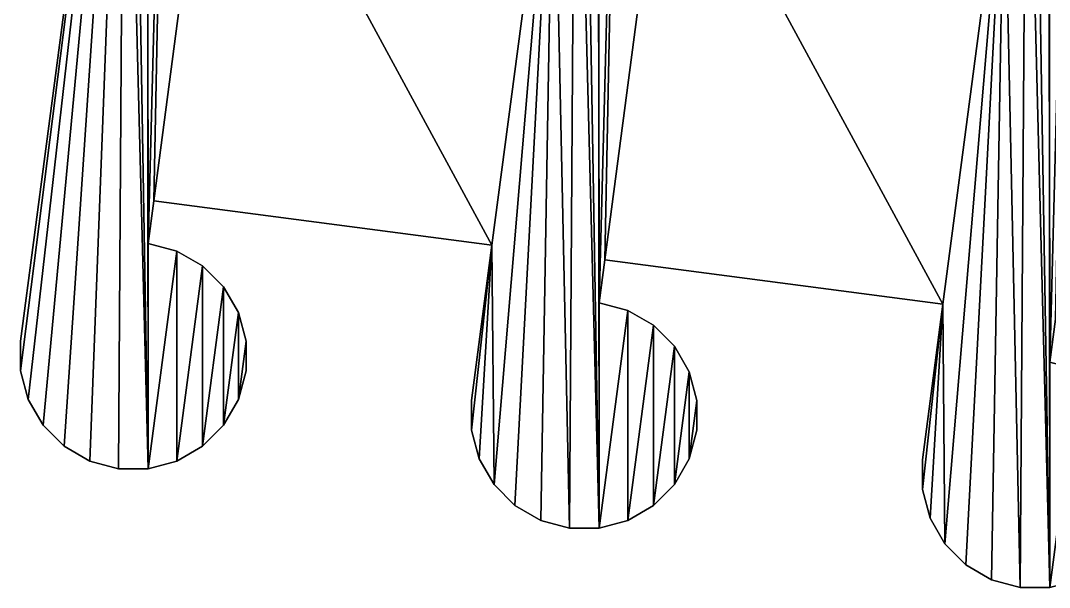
# Model space of a CAD drawing. Extents: x 0 to 417, y 0 to 203.
# Drawn here: x 0 to 27.15, y 111.42 to 126.39 of the extents above; entities that cross this region are included whole.
import ezdxf

# ---------------------------------------------------------------- set-up
doc = ezdxf.new("R2010")
doc.units = 0
doc.header["$LTSCALE"] = 25.4
doc.layers.get('0').update_dxf_attribs({"color": 13, "linetype": 'CONTINUOUS'})

# ---------------------------------------------------------------- blocks, each defined once
blk = doc.blocks.new('GROUP_1')
at = {"color": 0}
for p, q in [((5.134, 24.128, 1.5), (3.514, 11.823, 1.5)), ((5.134, 24.128, 1.5), (3.514, 11.823, 1.5)), ((14.058, 22.956, 1.5), (12.438, 10.652, 1.5)), ((14.058, 22.956, 1.5), (12.438, 10.652, 1.5)), ((17.032, 22.566, 1.5), (15.412, 10.261, 1.5)), ((17.032, 22.566, 1.5), (15.412, 10.261, 1.5)), ((25.955, 21.394, 1.5), (24.336, 9.09, 1.5)), ((25.955, 21.394, 1.5), (24.336, 9.09, 1.5)), ((3.514, 11.823), (3.514, 11.823, 1.5)), ((3.514, 11.823), (3.514, 11.823, 1.5)), ((3.366, 10.697), (3.366, 10.697, 1.5)), ((3.366, 10.697), (3.366, 10.697, 1.5)), ((12.438, 10.652), (12.438, 10.652, 1.5)), ((12.438, 10.652), (12.438, 10.652, 1.5)), ((4.122, 10.494), (4.122, 10.494, 1.5)), ((4.122, 10.494), (4.122, 10.494, 1.5)), ((4.801, 10.102), (4.801, 10.102, 1.5)), ((4.801, 10.102), (4.801, 10.102, 1.5)), ((15.412, 10.261), (15.412, 10.261, 1.5)), ((15.412, 10.261), (15.412, 10.261, 1.5)), ((5.354, 9.549), (5.354, 9.549, 1.5)), ((5.354, 9.549), (5.354, 9.549, 1.5)), ((15.263, 9.13), (15.263, 9.13, 1.5)), ((15.263, 9.13), (15.263, 9.13, 1.5)), ((24.336, 9.09), (24.336, 9.09, 1.5)), ((24.336, 9.09), (24.336, 9.09, 1.5)), ((5.746, 8.87), (5.746, 8.87, 1.5)), ((5.746, 8.87), (5.746, 8.87, 1.5)), ((16.02, 8.928), (16.02, 8.928, 1.5)), ((16.02, 8.928), (16.02, 8.928, 1.5)), ((16.698, 8.536), (16.698, 8.536, 1.5)), ((16.698, 8.536), (16.698, 8.536, 1.5)), ((0, 8.114), (0, 8.114, 1.5)), ((0, 8.114), (0, 8.114, 1.5)), ((5.949, 8.114), (5.949, 8.114, 1.5)), ((5.949, 8.114), (5.949, 8.114, 1.5)), ((17.252, 7.982), (17.252, 7.982, 1.5)), ((17.252, 7.982), (17.252, 7.982, 1.5)), ((0, 7.331), (0, 7.331, 1.5)), ((0, 7.331), (0, 7.331, 1.5)), ((5.949, 7.331), (5.949, 7.331, 1.5)), ((5.949, 7.331), (5.949, 7.331, 1.5)), ((17.643, 7.304), (17.643, 7.304, 1.5)), ((17.643, 7.304), (17.643, 7.304, 1.5)), ((0.203, 6.574), (0.203, 6.574, 1.5)), ((0.203, 6.574), (0.203, 6.574, 1.5)), ((5.746, 6.574), (5.746, 6.574, 1.5)), ((5.746, 6.574), (5.746, 6.574, 1.5)), ((11.897, 6.547), (11.897, 6.547, 1.5)), ((11.897, 6.547), (11.897, 6.547, 1.5)), ((17.846, 6.547), (17.846, 6.547, 1.5)), ((17.846, 6.547), (17.846, 6.547, 1.5)), ((0.594, 5.896), (0.594, 5.896, 1.5)), ((0.594, 5.896), (0.594, 5.896, 1.5)), ((5.354, 5.896), (5.354, 5.896, 1.5)), ((5.354, 5.896), (5.354, 5.896, 1.5)), ((11.897, 5.764), (11.897, 5.764, 1.5)), ((11.897, 5.764), (11.897, 5.764, 1.5)), ((17.846, 5.764), (17.846, 5.764, 1.5)), ((17.846, 5.764), (17.846, 5.764, 1.5)), ((1.148, 5.342), (1.148, 5.342, 1.5)), ((1.148, 5.342), (1.148, 5.342, 1.5)), ((4.801, 5.342), (4.801, 5.342, 1.5)), ((4.801, 5.342), (4.801, 5.342, 1.5)), ((1.826, 4.951), (1.826, 4.951, 1.5)), ((1.826, 4.951), (1.826, 4.951, 1.5)), ((4.122, 4.951), (4.122, 4.951, 1.5)), ((4.122, 4.951), (4.122, 4.951, 1.5)), ((12.1, 5.008), (12.1, 5.008, 1.5)), ((12.1, 5.008), (12.1, 5.008, 1.5)), ((17.643, 5.008), (17.643, 5.008, 1.5)), ((17.643, 5.008), (17.643, 5.008, 1.5)), ((23.795, 4.981), (23.795, 4.981, 1.5)), ((23.795, 4.981), (23.795, 4.981, 1.5)), ((2.583, 4.748), (2.583, 4.748, 1.5)), ((2.583, 4.748), (2.583, 4.748, 1.5)), ((3.366, 4.748), (3.366, 4.748, 1.5)), ((3.366, 4.748), (3.366, 4.748, 1.5)), ((12.492, 4.33), (12.492, 4.33, 1.5)), ((12.492, 4.33), (12.492, 4.33, 1.5)), ((17.252, 4.33), (17.252, 4.33, 1.5)), ((17.252, 4.33), (17.252, 4.33, 1.5)), ((23.795, 4.198), (23.795, 4.198, 1.5)), ((23.795, 4.198), (23.795, 4.198, 1.5)), ((13.045, 3.776), (13.045, 3.776, 1.5)), ((13.045, 3.776), (13.045, 3.776, 1.5)), ((16.698, 3.776), (16.698, 3.776, 1.5)), ((16.698, 3.776), (16.698, 3.776, 1.5)), ((13.724, 3.384), (13.724, 3.384, 1.5)), ((13.724, 3.384), (13.724, 3.384, 1.5)), ((16.02, 3.384), (16.02, 3.384, 1.5)), ((16.02, 3.384), (16.02, 3.384, 1.5)), ((23.997, 3.442), (23.997, 3.442, 1.5)), ((23.997, 3.442), (23.997, 3.442, 1.5)), ((14.48, 3.182), (14.48, 3.182, 1.5)), ((14.48, 3.182), (14.48, 3.182, 1.5)), ((15.263, 3.182), (15.263, 3.182, 1.5)), ((15.263, 3.182), (15.263, 3.182, 1.5)), ((24.389, 2.763), (24.389, 2.763, 1.5)), ((24.389, 2.763), (24.389, 2.763, 1.5)), ((24.943, 2.21), (24.943, 2.21, 1.5)), ((24.943, 2.21), (24.943, 2.21, 1.5)), ((25.621, 1.818), (25.621, 1.818, 1.5)), ((25.621, 1.818), (25.621, 1.818, 1.5)), ((26.377, 1.615), (26.377, 1.615, 1.5)), ((26.377, 1.615), (26.377, 1.615, 1.5))]:
    blk.add_line(p, q, dxfattribs=at)
mesh = blk.add_polyface(dxfattribs=at)
corners = [(5.327, 31.545), (5.134, 24.128), (4.571, 31.342), (5.327, 25.596), (6.111, 31.545), (6.111, 25.596), (6.867, 31.342), (6.867, 25.799), (7.545, 30.95), (7.545, 26.19), (8.099, 30.397), (8.099, 26.744), (8.491, 29.718), (8.491, 27.422), (8.693, 28.962), (8.693, 28.179), (2.745, 28.962), (0, 7.331), (0, 8.114), (0.203, 6.574), (0.594, 5.896), (1.148, 5.342), (1.826, 4.951), (2.583, 4.748), (3.366, 4.748), (2.947, 29.718), (3.339, 30.397), (3.366, 10.697), (4.122, 10.494), (4.122, 4.951), (4.801, 10.102), (4.801, 5.342), (5.354, 9.549), (5.354, 5.896), (5.746, 8.87), (5.746, 6.574), (5.949, 8.114), (5.949, 7.331), (3.893, 30.95), (3.514, 11.823), (12.438, 10.652), (14.058, 22.956), (12.492, 4.33), (13.045, 3.776), (13.724, 3.384), (14.48, 3.182), (14.642, 27.396), (15.263, 3.182), (11.897, 5.764), (11.897, 6.547), (12.1, 5.008)]
mesh.append_faces([[corners[k] for k in face] for face in [(13, 14, 15), (16, 17, 18), (35, 36, 37), (40, 48, 49)]], dxfattribs={"vtx0": -1, "color": 0})
mesh.append_faces([[corners[k] for k in face] for face in [(0, 1, 2), (1, 0, 3), (3, 4, 5), (5, 6, 7), (7, 8, 9), (9, 10, 11), (11, 12, 13), (17, 16, 19), (19, 16, 20), (20, 16, 21), (21, 16, 22), (22, 16, 23), (23, 16, 24), (24, 28, 29), (29, 30, 31), (31, 32, 33), (33, 34, 35), (38, 27, 26), (27, 38, 39), (39, 1, 40), (42, 41, 43), (43, 41, 44), (44, 41, 45), (45, 46, 47), (48, 40, 50), (50, 40, 42)]], dxfattribs={"vtx0": -1, "vtx1": -1, "color": 0})
mesh.append_faces([[corners[k] for k in face] for face in [(24, 26, 27), (39, 38, 1), (40, 41, 42)]], dxfattribs={"vtx0": -1, "vtx1": -1, "vtx2": -1, "color": 0})
mesh.append_faces([[corners[k] for k in face] for face in [(3, 0, 4), (5, 4, 6), (7, 6, 8), (9, 8, 10), (11, 10, 12), (13, 12, 14), (24, 16, 25), (24, 25, 26), (24, 27, 28), (29, 28, 30), (31, 30, 32), (33, 32, 34), (35, 34, 36), (1, 38, 2), (40, 1, 41), (45, 41, 46)]], dxfattribs={"vtx0": -1, "vtx2": -1, "color": 0})
mesh = blk.add_polyface(dxfattribs=at)
corners = [(3.366, 10.697, 1.5), (3.893, 30.95, 1.5), (3.339, 30.397, 1.5), (3.514, 11.823, 1.5), (5.134, 24.128, 1.5), (4.571, 31.342, 1.5), (5.327, 31.545, 1.5), (5.327, 25.596, 1.5), (6.111, 31.545, 1.5), (6.111, 25.596, 1.5), (6.867, 31.342, 1.5), (6.867, 25.799, 1.5), (7.545, 30.95, 1.5), (7.545, 26.19, 1.5), (8.099, 30.397, 1.5), (8.099, 26.744, 1.5), (8.491, 29.718, 1.5), (8.491, 27.422, 1.5), (8.693, 28.962, 1.5), (8.693, 28.179, 1.5), (0, 7.331, 1.5), (2.745, 28.962, 1.5), (0, 8.114, 1.5), (0.203, 6.574, 1.5), (0.594, 5.896, 1.5), (1.148, 5.342, 1.5), (1.826, 4.951, 1.5), (2.583, 4.748, 1.5), (3.366, 4.748, 1.5), (2.947, 29.718, 1.5), (4.122, 10.494, 1.5), (4.122, 4.951, 1.5), (4.801, 10.102, 1.5), (4.801, 5.342, 1.5), (5.354, 9.549, 1.5), (5.354, 5.896, 1.5), (5.746, 8.87, 1.5), (5.746, 6.574, 1.5), (5.949, 8.114, 1.5), (5.949, 7.331, 1.5)]
mesh.append_faces([[corners[k] for k in face] for face in [(18, 17, 19), (20, 21, 22), (38, 37, 39)]], dxfattribs={"vtx0": -1, "color": 0})
mesh.append_faces([[corners[k] for k in face] for face in [(1, 4, 5), (5, 4, 6), (6, 7, 8), (8, 9, 10), (10, 11, 12), (12, 13, 14), (14, 15, 16), (16, 17, 18), (21, 28, 29), (29, 28, 2), (0, 28, 30), (30, 31, 32), (32, 33, 34), (34, 35, 36), (36, 37, 38)]], dxfattribs={"vtx0": -1, "vtx1": -1, "color": 0})
mesh.append_faces([[corners[k] for k in face] for face in [(2, 28, 0)]], dxfattribs={"vtx0": -1, "vtx1": -1, "vtx2": -1, "color": 0})
mesh.append_faces([[corners[k] for k in face] for face in [(0, 1, 2), (1, 0, 3), (1, 3, 4), (6, 4, 7), (8, 7, 9), (10, 9, 11), (12, 11, 13), (14, 13, 15), (16, 15, 17), (21, 20, 23), (21, 23, 24), (21, 24, 25), (21, 25, 26), (21, 26, 27), (21, 27, 28), (30, 28, 31), (32, 31, 33), (34, 33, 35), (36, 35, 37)]], dxfattribs={"vtx0": -1, "vtx2": -1, "color": 0})
mesh = blk.add_polyface(dxfattribs=at)
corners = [(15.263, 9.13, 1.5), (15.79, 29.384, 1.5), (15.236, 28.83, 1.5), (15.412, 10.261, 1.5), (17.032, 22.566, 1.5), (16.468, 29.776, 1.5), (17.225, 29.978, 1.5), (17.225, 24.03, 1.5), (18.008, 29.978, 1.5), (18.008, 24.03, 1.5), (18.764, 29.776, 1.5), (18.764, 24.232, 1.5), (19.443, 29.384, 1.5), (19.443, 24.624, 1.5), (19.996, 28.83, 1.5), (19.996, 25.178, 1.5), (20.388, 28.152, 1.5), (20.388, 25.856, 1.5), (20.591, 27.396, 1.5), (20.591, 26.613, 1.5), (11.897, 5.764, 1.5), (12.438, 10.652, 1.5), (11.897, 6.547, 1.5), (12.1, 5.008, 1.5), (12.492, 4.33, 1.5), (14.058, 22.956, 1.5), (13.045, 3.776, 1.5), (13.724, 3.384, 1.5), (14.48, 3.182, 1.5), (14.642, 27.396, 1.5), (15.263, 3.182, 1.5), (14.845, 28.152, 1.5), (16.02, 8.928, 1.5), (16.02, 3.384, 1.5), (16.698, 8.536, 1.5), (16.698, 3.776, 1.5), (17.252, 7.982, 1.5), (17.252, 4.33, 1.5), (17.643, 7.304, 1.5), (17.643, 5.008, 1.5), (17.846, 6.547, 1.5), (17.846, 5.764, 1.5)]
mesh.append_faces([[corners[k] for k in face] for face in [(18, 17, 19), (20, 21, 22), (40, 39, 41)]], dxfattribs={"vtx0": -1, "color": 0})
mesh.append_faces([[corners[k] for k in face] for face in [(1, 4, 5), (5, 4, 6), (6, 7, 8), (8, 9, 10), (10, 11, 12), (12, 13, 14), (14, 15, 16), (16, 17, 18), (21, 24, 25), (25, 28, 29), (29, 30, 31), (31, 30, 2), (0, 30, 32), (32, 33, 34), (34, 35, 36), (36, 37, 38), (38, 39, 40)]], dxfattribs={"vtx0": -1, "vtx1": -1, "color": 0})
mesh.append_faces([[corners[k] for k in face] for face in [(2, 30, 0)]], dxfattribs={"vtx0": -1, "vtx1": -1, "vtx2": -1, "color": 0})
mesh.append_faces([[corners[k] for k in face] for face in [(0, 1, 2), (1, 0, 3), (1, 3, 4), (6, 4, 7), (8, 7, 9), (10, 9, 11), (12, 11, 13), (14, 13, 15), (16, 15, 17), (21, 20, 23), (21, 23, 24), (25, 24, 26), (25, 26, 27), (25, 27, 28), (29, 28, 30), (32, 30, 33), (34, 33, 35), (36, 35, 37), (38, 37, 39)]], dxfattribs={"vtx0": -1, "vtx2": -1, "color": 0})
mesh = blk.add_polyface(dxfattribs=at)
corners = [(17.225, 29.978), (17.032, 22.566), (16.468, 29.776), (17.225, 24.03), (18.008, 29.978), (18.008, 24.03), (18.764, 29.776), (18.764, 24.232), (19.443, 29.384), (19.443, 24.624), (19.996, 28.83), (19.996, 25.178), (20.388, 28.152), (20.388, 25.856), (20.591, 27.396), (20.591, 26.613), (15.263, 3.182), (14.642, 27.396), (14.845, 28.152), (15.236, 28.83), (15.263, 9.13), (16.02, 8.928), (16.02, 3.384), (16.698, 8.536), (16.698, 3.776), (17.252, 7.982), (17.252, 4.33), (17.643, 7.304), (17.643, 5.008), (17.846, 6.547), (17.846, 5.764), (15.79, 29.384), (15.412, 10.261), (24.336, 9.09), (25.955, 21.394), (24.389, 2.763), (24.943, 2.21), (25.621, 1.818), (26.377, 1.615), (26.539, 25.829), (27.161, 1.615), (26.742, 26.586), (27.134, 27.264), (27.161, 7.564), (27.917, 7.361), (27.917, 1.818), (23.795, 4.198), (23.795, 4.981), (23.997, 3.442), (27.687, 27.818), (27.31, 8.699)]
mesh.append_faces([[corners[k] for k in face] for face in [(13, 14, 15), (28, 29, 30), (33, 46, 47)]], dxfattribs={"vtx0": -1, "color": 0})
mesh.append_faces([[corners[k] for k in face] for face in [(0, 1, 2), (1, 0, 3), (3, 4, 5), (5, 6, 7), (7, 8, 9), (9, 10, 11), (11, 12, 13), (16, 21, 22), (22, 23, 24), (24, 25, 26), (26, 27, 28), (31, 20, 19), (20, 31, 32), (32, 1, 33), (35, 34, 36), (36, 34, 37), (37, 34, 38), (38, 39, 40), (40, 44, 45), (46, 33, 48), (48, 33, 35), (49, 43, 42), (43, 49, 50)]], dxfattribs={"vtx0": -1, "vtx1": -1, "color": 0})
mesh.append_faces([[corners[k] for k in face] for face in [(16, 19, 20), (32, 31, 1), (33, 34, 35), (40, 42, 43)]], dxfattribs={"vtx0": -1, "vtx1": -1, "vtx2": -1, "color": 0})
mesh.append_faces([[corners[k] for k in face] for face in [(3, 0, 4), (5, 4, 6), (7, 6, 8), (9, 8, 10), (11, 10, 12), (13, 12, 14), (16, 17, 18), (16, 18, 19), (16, 20, 21), (22, 21, 23), (24, 23, 25), (26, 25, 27), (28, 27, 29), (1, 31, 2), (33, 1, 34), (38, 34, 39), (40, 39, 41), (40, 41, 42), (40, 43, 44)]], dxfattribs={"vtx0": -1, "vtx2": -1, "color": 0})
mesh = blk.add_polyface(dxfattribs=at)
corners = [(2.745, 28.962, 1.5), (0, 8.114), (0, 8.114, 1.5), (2.745, 28.962)]
mesh.append_faces([[corners[k] for k in face] for face in [(0, 1, 2), (1, 0, 3)]], dxfattribs={"vtx0": -1, "color": 0})
mesh = blk.add_polyface(dxfattribs=at)
corners = [(27.161, 7.564, 1.5), (27.687, 27.818, 1.5), (27.134, 27.264, 1.5), (27.31, 8.699, 1.5), (28.93, 21.004, 1.5), (28.366, 28.209, 1.5), (29.122, 28.412, 1.5), (29.122, 22.463, 1.5), (29.905, 28.412, 1.5), (29.905, 22.463, 1.5), (30.662, 28.209, 1.5), (30.662, 22.666, 1.5), (31.34, 27.818, 1.5), (31.34, 23.058, 1.5), (31.894, 27.264, 1.5), (31.894, 23.612, 1.5), (32.285, 26.586, 1.5), (32.285, 24.29, 1.5), (32.488, 25.829, 1.5), (32.488, 25.046, 1.5), (23.795, 4.198, 1.5), (24.336, 9.09, 1.5), (23.795, 4.981, 1.5), (23.997, 3.442, 1.5), (24.389, 2.763, 1.5), (25.955, 21.394, 1.5), (24.943, 2.21, 1.5), (25.621, 1.818, 1.5), (26.377, 1.615, 1.5), (26.539, 25.829, 1.5), (27.161, 1.615, 1.5), (26.742, 26.586, 1.5), (27.917, 7.361, 1.5), (27.917, 1.818, 1.5), (28.595, 6.97, 1.5), (28.595, 2.21, 1.5), (29.149, 6.416, 1.5), (29.149, 2.763, 1.5), (29.541, 5.738, 1.5), (29.541, 3.442, 1.5), (29.743, 4.981, 1.5), (29.743, 4.198, 1.5)]
mesh.append_faces([[corners[k] for k in face] for face in [(18, 17, 19), (20, 21, 22), (40, 39, 41)]], dxfattribs={"vtx0": -1, "color": 0})
mesh.append_faces([[corners[k] for k in face] for face in [(1, 4, 5), (5, 4, 6), (6, 7, 8), (8, 9, 10), (10, 11, 12), (12, 13, 14), (14, 15, 16), (16, 17, 18), (21, 24, 25), (25, 28, 29), (29, 30, 31), (31, 30, 2), (0, 30, 32), (32, 33, 34), (34, 35, 36), (36, 37, 38), (38, 39, 40)]], dxfattribs={"vtx0": -1, "vtx1": -1, "color": 0})
mesh.append_faces([[corners[k] for k in face] for face in [(2, 30, 0)]], dxfattribs={"vtx0": -1, "vtx1": -1, "vtx2": -1, "color": 0})
mesh.append_faces([[corners[k] for k in face] for face in [(0, 1, 2), (1, 0, 3), (1, 3, 4), (6, 4, 7), (8, 7, 9), (10, 9, 11), (12, 11, 13), (14, 13, 15), (16, 15, 17), (21, 20, 23), (21, 23, 24), (25, 24, 26), (25, 26, 27), (25, 27, 28), (29, 28, 30), (32, 30, 33), (34, 33, 35), (36, 35, 37), (38, 37, 39)]], dxfattribs={"vtx0": -1, "vtx2": -1, "color": 0})
mesh = blk.add_polyface(dxfattribs=at)
corners = [(12.438, 10.652, 1.5), (5.134, 24.128, 1.5), (3.514, 11.823, 1.5), (14.058, 22.956, 1.5)]
mesh.append_faces([[corners[k] for k in face] for face in [(0, 1, 2), (1, 0, 3)]], dxfattribs={"vtx0": -1, "color": 0})
mesh = blk.add_polyface(dxfattribs=at)
corners = [(24.336, 9.09, 1.5), (17.032, 22.566, 1.5), (15.412, 10.261, 1.5), (25.955, 21.394, 1.5)]
mesh.append_faces([[corners[k] for k in face] for face in [(0, 1, 2), (1, 0, 3)]], dxfattribs={"vtx0": -1, "color": 0})
mesh = blk.add_polyface(dxfattribs=at)
corners = [(3.514, 11.823), (3.366, 10.697, 1.5), (3.366, 10.697), (3.514, 11.823, 1.5)]
mesh.append_faces([[corners[k] for k in face] for face in [(0, 1, 2), (1, 0, 3)]], dxfattribs={"vtx0": -1, "color": 0})
mesh = blk.add_polyface(dxfattribs=at)
corners = [(12.438, 10.652, 1.5), (3.514, 11.823), (12.438, 10.652), (3.514, 11.823, 1.5)]
mesh.append_faces([[corners[k] for k in face] for face in [(0, 1, 2), (1, 0, 3)]], dxfattribs={"vtx0": -1, "color": 0})
mesh = blk.add_polyface(dxfattribs=at)
corners = [(3.366, 10.697, 1.5), (4.122, 10.494), (3.366, 10.697), (4.122, 10.494, 1.5)]
mesh.append_faces([[corners[k] for k in face] for face in [(0, 1, 2), (1, 0, 3)]], dxfattribs={"vtx0": -1, "color": 0})
mesh = blk.add_polyface(dxfattribs=at)
corners = [(12.438, 10.652, 1.5), (11.897, 6.547), (11.897, 6.547, 1.5), (12.438, 10.652)]
mesh.append_faces([[corners[k] for k in face] for face in [(0, 1, 2), (1, 0, 3)]], dxfattribs={"vtx0": -1, "color": 0})
mesh = blk.add_polyface(dxfattribs=at)
corners = [(4.122, 10.494, 1.5), (4.801, 10.102), (4.122, 10.494), (4.801, 10.102, 1.5)]
mesh.append_faces([[corners[k] for k in face] for face in [(0, 1, 2), (1, 0, 3)]], dxfattribs={"vtx0": -1, "color": 0})
mesh = blk.add_polyface(dxfattribs=at)
corners = [(4.801, 10.102, 1.5), (5.354, 9.549), (4.801, 10.102), (5.354, 9.549, 1.5)]
mesh.append_faces([[corners[k] for k in face] for face in [(0, 1, 2), (1, 0, 3)]], dxfattribs={"vtx0": -1, "color": 0})
mesh = blk.add_polyface(dxfattribs=at)
corners = [(15.412, 10.261), (15.263, 9.13, 1.5), (15.263, 9.13), (15.412, 10.261, 1.5)]
mesh.append_faces([[corners[k] for k in face] for face in [(0, 1, 2), (1, 0, 3)]], dxfattribs={"vtx0": -1, "color": 0})
mesh = blk.add_polyface(dxfattribs=at)
corners = [(24.336, 9.09, 1.5), (15.412, 10.261), (24.336, 9.09), (15.412, 10.261, 1.5)]
mesh.append_faces([[corners[k] for k in face] for face in [(0, 1, 2), (1, 0, 3)]], dxfattribs={"vtx0": -1, "color": 0})
mesh = blk.add_polyface(dxfattribs=at)
corners = [(5.354, 9.549), (5.746, 8.87, 1.5), (5.746, 8.87), (5.354, 9.549, 1.5)]
mesh.append_faces([[corners[k] for k in face] for face in [(0, 1, 2), (1, 0, 3)]], dxfattribs={"vtx0": -1, "color": 0})
mesh = blk.add_polyface(dxfattribs=at)
corners = [(15.263, 9.13, 1.5), (16.02, 8.928), (15.263, 9.13), (16.02, 8.928, 1.5)]
mesh.append_faces([[corners[k] for k in face] for face in [(0, 1, 2), (1, 0, 3)]], dxfattribs={"vtx0": -1, "color": 0})
mesh = blk.add_polyface(dxfattribs=at)
corners = [(24.336, 9.09, 1.5), (23.795, 4.981), (23.795, 4.981, 1.5), (24.336, 9.09)]
mesh.append_faces([[corners[k] for k in face] for face in [(0, 1, 2), (1, 0, 3)]], dxfattribs={"vtx0": -1, "color": 0})
mesh = blk.add_polyface(dxfattribs=at)
corners = [(5.746, 8.87), (5.949, 8.114, 1.5), (5.949, 8.114), (5.746, 8.87, 1.5)]
mesh.append_faces([[corners[k] for k in face] for face in [(0, 1, 2), (1, 0, 3)]], dxfattribs={"vtx0": -1, "color": 0})
mesh = blk.add_polyface(dxfattribs=at)
corners = [(16.02, 8.928, 1.5), (16.698, 8.536), (16.02, 8.928), (16.698, 8.536, 1.5)]
mesh.append_faces([[corners[k] for k in face] for face in [(0, 1, 2), (1, 0, 3)]], dxfattribs={"vtx0": -1, "color": 0})
mesh = blk.add_polyface(dxfattribs=at)
corners = [(16.698, 8.536, 1.5), (17.252, 7.982), (16.698, 8.536), (17.252, 7.982, 1.5)]
mesh.append_faces([[corners[k] for k in face] for face in [(0, 1, 2), (1, 0, 3)]], dxfattribs={"vtx0": -1, "color": 0})
mesh = blk.add_polyface(dxfattribs=at)
corners = [(0, 8.114, 1.5), (0, 7.331), (0, 7.331, 1.5), (0, 8.114)]
mesh.append_faces([[corners[k] for k in face] for face in [(0, 1, 2), (1, 0, 3)]], dxfattribs={"vtx0": -1, "color": 0})
mesh = blk.add_polyface(dxfattribs=at)
corners = [(5.949, 8.114), (5.949, 7.331, 1.5), (5.949, 7.331), (5.949, 8.114, 1.5)]
mesh.append_faces([[corners[k] for k in face] for face in [(0, 1, 2), (1, 0, 3)]], dxfattribs={"vtx0": -1, "color": 0})
mesh = blk.add_polyface(dxfattribs=at)
corners = [(17.252, 7.982), (17.643, 7.304, 1.5), (17.643, 7.304), (17.252, 7.982, 1.5)]
mesh.append_faces([[corners[k] for k in face] for face in [(0, 1, 2), (1, 0, 3)]], dxfattribs={"vtx0": -1, "color": 0})
mesh = blk.add_polyface(dxfattribs=at)
corners = [(0, 7.331, 1.5), (0.203, 6.574), (0.203, 6.574, 1.5), (0, 7.331)]
mesh.append_faces([[corners[k] for k in face] for face in [(0, 1, 2), (1, 0, 3)]], dxfattribs={"vtx0": -1, "color": 0})
mesh = blk.add_polyface(dxfattribs=at)
corners = [(5.949, 7.331), (5.746, 6.574, 1.5), (5.746, 6.574), (5.949, 7.331, 1.5)]
mesh.append_faces([[corners[k] for k in face] for face in [(0, 1, 2), (1, 0, 3)]], dxfattribs={"vtx0": -1, "color": 0})
mesh = blk.add_polyface(dxfattribs=at)
corners = [(17.643, 7.304), (17.846, 6.547, 1.5), (17.846, 6.547), (17.643, 7.304, 1.5)]
mesh.append_faces([[corners[k] for k in face] for face in [(0, 1, 2), (1, 0, 3)]], dxfattribs={"vtx0": -1, "color": 0})
mesh = blk.add_polyface(dxfattribs=at)
corners = [(0.203, 6.574, 1.5), (0.594, 5.896), (0.594, 5.896, 1.5), (0.203, 6.574)]
mesh.append_faces([[corners[k] for k in face] for face in [(0, 1, 2), (1, 0, 3)]], dxfattribs={"vtx0": -1, "color": 0})
mesh = blk.add_polyface(dxfattribs=at)
corners = [(5.746, 6.574), (5.354, 5.896, 1.5), (5.354, 5.896), (5.746, 6.574, 1.5)]
mesh.append_faces([[corners[k] for k in face] for face in [(0, 1, 2), (1, 0, 3)]], dxfattribs={"vtx0": -1, "color": 0})
mesh = blk.add_polyface(dxfattribs=at)
corners = [(11.897, 6.547, 1.5), (11.897, 5.764), (11.897, 5.764, 1.5), (11.897, 6.547)]
mesh.append_faces([[corners[k] for k in face] for face in [(0, 1, 2), (1, 0, 3)]], dxfattribs={"vtx0": -1, "color": 0})
mesh = blk.add_polyface(dxfattribs=at)
corners = [(17.846, 6.547), (17.846, 5.764, 1.5), (17.846, 5.764), (17.846, 6.547, 1.5)]
mesh.append_faces([[corners[k] for k in face] for face in [(0, 1, 2), (1, 0, 3)]], dxfattribs={"vtx0": -1, "color": 0})
mesh = blk.add_polyface(dxfattribs=at)
corners = [(1.148, 5.342, 1.5), (0.594, 5.896), (1.148, 5.342), (0.594, 5.896, 1.5)]
mesh.append_faces([[corners[k] for k in face] for face in [(0, 1, 2), (1, 0, 3)]], dxfattribs={"vtx0": -1, "color": 0})
mesh = blk.add_polyface(dxfattribs=at)
corners = [(5.354, 5.896), (4.801, 5.342, 1.5), (4.801, 5.342), (5.354, 5.896, 1.5)]
mesh.append_faces([[corners[k] for k in face] for face in [(0, 1, 2), (1, 0, 3)]], dxfattribs={"vtx0": -1, "color": 0})
mesh = blk.add_polyface(dxfattribs=at)
corners = [(11.897, 5.764, 1.5), (12.1, 5.008), (12.1, 5.008, 1.5), (11.897, 5.764)]
mesh.append_faces([[corners[k] for k in face] for face in [(0, 1, 2), (1, 0, 3)]], dxfattribs={"vtx0": -1, "color": 0})
mesh = blk.add_polyface(dxfattribs=at)
corners = [(17.846, 5.764), (17.643, 5.008, 1.5), (17.643, 5.008), (17.846, 5.764, 1.5)]
mesh.append_faces([[corners[k] for k in face] for face in [(0, 1, 2), (1, 0, 3)]], dxfattribs={"vtx0": -1, "color": 0})
mesh = blk.add_polyface(dxfattribs=at)
corners = [(1.826, 4.951, 1.5), (1.148, 5.342), (1.826, 4.951), (1.148, 5.342, 1.5)]
mesh.append_faces([[corners[k] for k in face] for face in [(0, 1, 2), (1, 0, 3)]], dxfattribs={"vtx0": -1, "color": 0})
mesh = blk.add_polyface(dxfattribs=at)
corners = [(4.801, 5.342, 1.5), (4.122, 4.951), (4.801, 5.342), (4.122, 4.951, 1.5)]
mesh.append_faces([[corners[k] for k in face] for face in [(0, 1, 2), (1, 0, 3)]], dxfattribs={"vtx0": -1, "color": 0})
mesh = blk.add_polyface(dxfattribs=at)
corners = [(2.583, 4.748, 1.5), (1.826, 4.951), (2.583, 4.748), (1.826, 4.951, 1.5)]
mesh.append_faces([[corners[k] for k in face] for face in [(0, 1, 2), (1, 0, 3)]], dxfattribs={"vtx0": -1, "color": 0})
mesh = blk.add_polyface(dxfattribs=at)
corners = [(4.122, 4.951, 1.5), (3.366, 4.748), (4.122, 4.951), (3.366, 4.748, 1.5)]
mesh.append_faces([[corners[k] for k in face] for face in [(0, 1, 2), (1, 0, 3)]], dxfattribs={"vtx0": -1, "color": 0})
mesh = blk.add_polyface(dxfattribs=at)
corners = [(12.1, 5.008, 1.5), (12.492, 4.33), (12.492, 4.33, 1.5), (12.1, 5.008)]
mesh.append_faces([[corners[k] for k in face] for face in [(0, 1, 2), (1, 0, 3)]], dxfattribs={"vtx0": -1, "color": 0})
mesh = blk.add_polyface(dxfattribs=at)
corners = [(17.643, 5.008), (17.252, 4.33, 1.5), (17.252, 4.33), (17.643, 5.008, 1.5)]
mesh.append_faces([[corners[k] for k in face] for face in [(0, 1, 2), (1, 0, 3)]], dxfattribs={"vtx0": -1, "color": 0})
mesh = blk.add_polyface(dxfattribs=at)
corners = [(23.795, 4.981, 1.5), (23.795, 4.198), (23.795, 4.198, 1.5), (23.795, 4.981)]
mesh.append_faces([[corners[k] for k in face] for face in [(0, 1, 2), (1, 0, 3)]], dxfattribs={"vtx0": -1, "color": 0})
mesh = blk.add_polyface(dxfattribs=at)
corners = [(3.366, 4.748, 1.5), (2.583, 4.748), (3.366, 4.748), (2.583, 4.748, 1.5)]
mesh.append_faces([[corners[k] for k in face] for face in [(0, 1, 2), (1, 0, 3)]], dxfattribs={"vtx0": -1, "color": 0})
mesh = blk.add_polyface(dxfattribs=at)
corners = [(13.045, 3.776, 1.5), (12.492, 4.33), (13.045, 3.776), (12.492, 4.33, 1.5)]
mesh.append_faces([[corners[k] for k in face] for face in [(0, 1, 2), (1, 0, 3)]], dxfattribs={"vtx0": -1, "color": 0})
mesh = blk.add_polyface(dxfattribs=at)
corners = [(17.252, 4.33), (16.698, 3.776, 1.5), (16.698, 3.776), (17.252, 4.33, 1.5)]
mesh.append_faces([[corners[k] for k in face] for face in [(0, 1, 2), (1, 0, 3)]], dxfattribs={"vtx0": -1, "color": 0})
mesh = blk.add_polyface(dxfattribs=at)
corners = [(23.795, 4.198, 1.5), (23.997, 3.442), (23.997, 3.442, 1.5), (23.795, 4.198)]
mesh.append_faces([[corners[k] for k in face] for face in [(0, 1, 2), (1, 0, 3)]], dxfattribs={"vtx0": -1, "color": 0})
mesh = blk.add_polyface(dxfattribs=at)
corners = [(13.724, 3.384, 1.5), (13.045, 3.776), (13.724, 3.384), (13.045, 3.776, 1.5)]
mesh.append_faces([[corners[k] for k in face] for face in [(0, 1, 2), (1, 0, 3)]], dxfattribs={"vtx0": -1, "color": 0})
mesh = blk.add_polyface(dxfattribs=at)
corners = [(16.698, 3.776, 1.5), (16.02, 3.384), (16.698, 3.776), (16.02, 3.384, 1.5)]
mesh.append_faces([[corners[k] for k in face] for face in [(0, 1, 2), (1, 0, 3)]], dxfattribs={"vtx0": -1, "color": 0})
mesh = blk.add_polyface(dxfattribs=at)
corners = [(14.48, 3.182, 1.5), (13.724, 3.384), (14.48, 3.182), (13.724, 3.384, 1.5)]
mesh.append_faces([[corners[k] for k in face] for face in [(0, 1, 2), (1, 0, 3)]], dxfattribs={"vtx0": -1, "color": 0})
mesh = blk.add_polyface(dxfattribs=at)
corners = [(16.02, 3.384, 1.5), (15.263, 3.182), (16.02, 3.384), (15.263, 3.182, 1.5)]
mesh.append_faces([[corners[k] for k in face] for face in [(0, 1, 2), (1, 0, 3)]], dxfattribs={"vtx0": -1, "color": 0})
mesh = blk.add_polyface(dxfattribs=at)
corners = [(23.997, 3.442, 1.5), (24.389, 2.763), (24.389, 2.763, 1.5), (23.997, 3.442)]
mesh.append_faces([[corners[k] for k in face] for face in [(0, 1, 2), (1, 0, 3)]], dxfattribs={"vtx0": -1, "color": 0})
mesh = blk.add_polyface(dxfattribs=at)
corners = [(15.263, 3.182, 1.5), (14.48, 3.182), (15.263, 3.182), (14.48, 3.182, 1.5)]
mesh.append_faces([[corners[k] for k in face] for face in [(0, 1, 2), (1, 0, 3)]], dxfattribs={"vtx0": -1, "color": 0})
mesh = blk.add_polyface(dxfattribs=at)
corners = [(24.943, 2.21, 1.5), (24.389, 2.763), (24.943, 2.21), (24.389, 2.763, 1.5)]
mesh.append_faces([[corners[k] for k in face] for face in [(0, 1, 2), (1, 0, 3)]], dxfattribs={"vtx0": -1, "color": 0})
mesh = blk.add_polyface(dxfattribs=at)
corners = [(25.621, 1.818, 1.5), (24.943, 2.21), (25.621, 1.818), (24.943, 2.21, 1.5)]
mesh.append_faces([[corners[k] for k in face] for face in [(0, 1, 2), (1, 0, 3)]], dxfattribs={"vtx0": -1, "color": 0})
mesh = blk.add_polyface(dxfattribs=at)
corners = [(26.377, 1.615, 1.5), (25.621, 1.818), (26.377, 1.615), (25.621, 1.818, 1.5)]
mesh.append_faces([[corners[k] for k in face] for face in [(0, 1, 2), (1, 0, 3)]], dxfattribs={"vtx0": -1, "color": 0})
mesh = blk.add_polyface(dxfattribs=at)
corners = [(27.161, 1.615, 1.5), (26.377, 1.615), (27.161, 1.615), (26.377, 1.615, 1.5)]
mesh.append_faces([[corners[k] for k in face] for face in [(0, 1, 2), (1, 0, 3)]], dxfattribs={"vtx0": -1, "color": 0})

msp = doc.modelspace()

# ---------------------------------------------------------------- block references
at = {"color": 0}
for p in [(0, 109.807), (0, 109.807, 3.7), (0, 109.807, 1.85), (0, 109.807, 5.55)]:
    msp.add_blockref('GROUP_1', p, dxfattribs=at)

doc.saveas('drawing.dxf')
